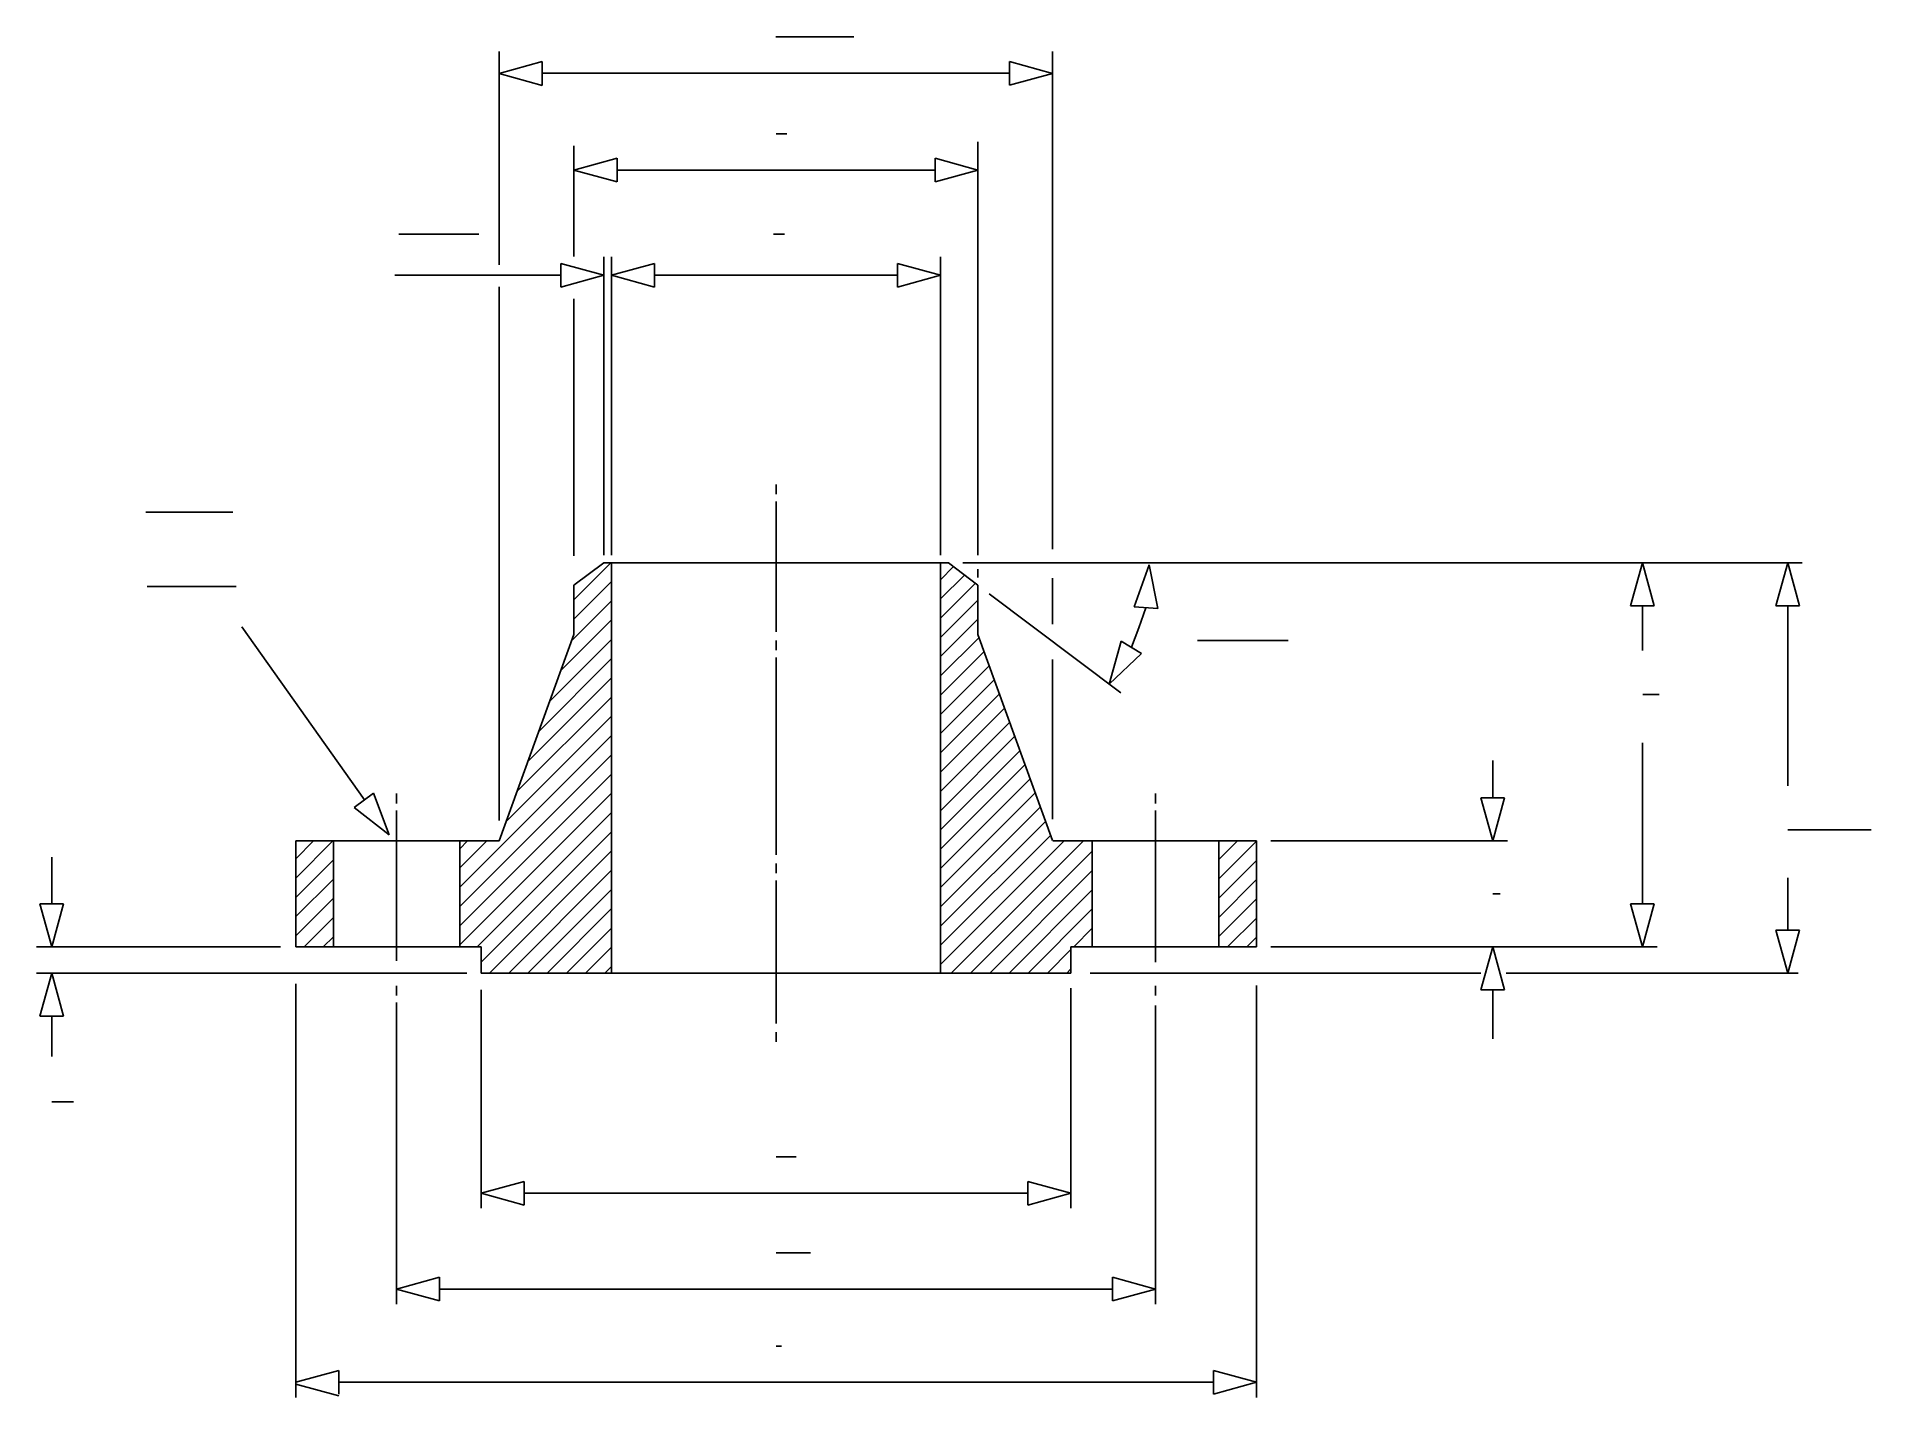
# Model space of a CAD drawing. Extents: x 391 to 1402, y 254 to 1004.
import ezdxf

# ---------------------------------------------------------------- set-up
doc = ezdxf.new("R2010")
doc.units = 0
doc.header["$MEASUREMENT"] = 0
for name, color, linetype in [('-1', 7, 'CONTINUOUS'), ('1', 7, 'CONTINUOUS'), ('FLAN1$0$-1', 7, 'CONTINUOUS'), ('FLAN1$0$1', 7, 'CONTINUOUS')]:
    doc.layers.add(name, color=color, linetype=linetype)

msp = doc.modelspace()

# ---------------------------------------------------------------- linework, layer by layer
at = {"layer": '-1', "color": 5, "linetype": 'Continuous'}
for p, q in [((797.9, 1004.1), (840.9, 1004.1)), ((798.1, 950.6), (804.1, 950.6)), ((590.2, 895.3), (634.2, 895.3)), ((1275.8, 641.5), (1284.8, 641.5)), ((1355.8, 566.9), (1401.8, 566.9)), ((798.1, 386.6), (809.1, 386.6)), ((798.1, 333.8), (817.1, 333.8)), ((798.1, 282.4), (801.1, 282.4))]:
    msp.add_line(p, q, dxfattribs=at)
at = {"layer": '-1', "color": 3, "linetype": 'Continuous'}
for p, q in [((683, 984.1), (926.7, 984.1)), ((686.7, 882.9), (686.7, 944)), ((686.7, 930.6), (710.5, 937.2)), ((686.7, 930.6), (710.5, 924.1)), ((710.5, 937.2), (710.5, 924.1)), ((710.5, 930.6), (885.7, 930.6)), ((909.4, 930.6), (885.7, 937.2)), ((885.7, 937.2), (885.7, 924.1)), ((909.4, 930.6), (885.7, 924.1)), ((707.4, 872.6), (731.1, 879.1)), ((707.4, 872.6), (731.1, 866)), ((731.1, 879.1), (731.1, 866)), ((731.1, 872.6), (865, 872.6)), ((888.8, 872.6), (865, 879.1)), ((865, 879.1), (865, 866)), ((888.8, 872.6), (865, 866)), ((909.4, 706.1), (909.4, 710.6)), ((571.2, 583.4), (503.6, 678.9)), ((576.2, 587.1), (565.6, 579.3)), ((584.9, 564.1), (576.2, 587.1)), ((584.9, 564.1), (565.6, 579.3)), ((1070.8, 560.8), (1201.2, 560.8)), ((525, 502.5), (390.5, 502.5)), ((1070.8, 502.5), (1283.7, 502.5)), ((627.7, 488), (390.5, 488)), ((971.2, 488), (1186.5, 488)), ((1200.5, 488), (1361.5, 488)), ((533.3, 482), (533.3, 254.1)), ((635.6, 478.8), (635.6, 358.3)), ((960.6, 479.7), (960.6, 358.3)), ((1062.9, 481.1), (1062.9, 254.1)), ((588.9, 471.8), (588.9, 305.5)), ((1007.2, 470.1), (1007.2, 305.5)), ((635.6, 366.6), (659.3, 373.1)), ((635.6, 366.6), (659.3, 360)), ((659.3, 360), (659.3, 373.1)), ((659.3, 366.6), (936.9, 366.6)), ((960.6, 366.6), (936.9, 373.1)), ((936.9, 373.1), (936.9, 360)), ((960.6, 366.6), (936.9, 360)), ((588.9, 313.8), (612.6, 320.4)), ((588.9, 313.8), (612.6, 307.3)), ((612.6, 307.3), (612.6, 320.4)), ((612.6, 313.8), (983.5, 313.8)), ((1007.2, 313.8), (983.5, 320.4)), ((983.5, 320.4), (983.5, 307.3)), ((1007.2, 313.8), (983.5, 307.3)), ((533.3, 262.4), (557, 269)), ((557, 255.9), (557, 269)), ((1062.9, 262.4), (1039.2, 269)), ((1039.2, 269), (1039.2, 255.9)), ((533.3, 261.4), (557, 254.9)), ((557, 262.4), (1039.2, 262.4)), ((1062.9, 262.4), (1039.2, 255.9))]:
    msp.add_line(p, q, dxfattribs=at)
at = {"layer": '-1', "color": 6, "linetype": 'Continuous'}
msp.add_line((796.7, 895.3), (802.7, 895.3), dxfattribs=at)
at = {"layer": '-1', "color": 2, "linetype": 'Continuous'}
for p, q in [((450.7, 742), (498.7, 742)), ((451.5, 701.1), (500.5, 701.1)), ((1030.3, 671.3), (1080.3, 671.3))]:
    msp.add_line(p, q, dxfattribs=at)
at = {"layer": '-1', "color": 7, "linetype": 'Continuous'}
for p, q in [((533.3, 560.8), (533.3, 502.5)), ((533.3, 560.8), (645.5, 560.8)), ((554.1, 560.8), (554.1, 502.5)), ((623.8, 560.8), (623.8, 502.5)), ((950.6, 560.8), (1062.9, 560.8)), ((972.4, 560.8), (972.4, 502.5)), ((1042.1, 560.8), (1042.1, 502.5)), ((1062.9, 560.8), (1062.9, 502.5)), ((533.3, 502.5), (635.6, 502.5)), ((635.6, 502.5), (635.6, 488)), ((960.6, 502.5), (960.6, 488)), ((960.6, 502.5), (1062.9, 502.5)), ((635.6, 488), (960.6, 488))]:
    msp.add_line(p, q, dxfattribs=at)
at = {"layer": '1', "color": 3, "linetype": 'Continuous'}
for p, q in [((645.4, 996), (645.4, 878.3)), ((950.4, 996), (950.4, 721.6)), ((645.4, 983.8), (669.2, 990.4)), ((645.4, 983.8), (669.2, 977.2)), ((669.2, 990.4), (669.2, 977.2)), ((669.2, 990.4), (669.2, 977.2)), ((683, 984.1), (669.2, 984)), ((950.4, 983.9), (926.7, 990.5)), ((926.7, 990.5), (926.7, 977.4)), ((950.4, 983.9), (926.7, 977.4)), ((909.4, 946.1), (909.4, 718.3)), ((710.5, 937.2), (710.5, 924.1)), ((703.1, 718.3), (703.1, 882.8)), ((707.4, 718.3), (707.4, 882.8)), ((888.8, 882.8), (888.8, 718.3)), ((679.4, 872.6), (588, 872.6)), ((703.1, 872.6), (679.4, 879.1)), ((679.4, 879.1), (679.4, 866)), ((703.1, 872.6), (679.4, 866)), ((645.4, 866.2), (645.4, 572)), ((686.7, 717.9), (686.7, 859.7)), ((901.1, 714.1), (1363.7, 714.1)), ((1003.7, 713), (995.4, 689.8)), ((1003.7, 713), (1008.5, 688.9)), ((1275.7, 714.1), (1269.1, 690.4)), ((1275.7, 714.1), (1282.2, 690.4)), ((1355.7, 714.1), (1349.1, 690.4)), ((1355.7, 714.1), (1362.2, 690.4)), ((950.4, 705.6), (950.4, 680.3)), ((988.2, 642.4), (915.6, 697.1)), ((1008.5, 688.9), (995.4, 689.8)), ((1001.9, 689.3), (998, 678.3)), ((1269.1, 690.4), (1282.2, 690.4)), ((1275.7, 690.4), (1275.7, 665.8)), ((1349.1, 690.4), (1362.2, 690.4)), ((1355.7, 690.4), (1355.7, 591.2)), ((998, 678.3), (994, 667.6)), ((981.7, 647.3), (988.4, 671)), ((988.4, 671), (999.6, 664.2)), ((950.4, 660.9), (950.4, 572.9)), ((981.7, 647.3), (999.6, 664.2)), ((1275.7, 614.9), (1275.7, 526.2)), ((1355.7, 540.4), (1355.7, 511.7)), ((1275.7, 502.5), (1269.1, 526.2)), ((1282.2, 526.2), (1269.1, 526.2)), ((1275.7, 502.5), (1282.2, 526.2)), ((1355.7, 488), (1349.1, 511.7)), ((1362.2, 511.7), (1349.1, 511.7)), ((1355.7, 488), (1362.2, 511.7))]:
    msp.add_line(p, q, dxfattribs=at)
at = {"layer": '1', "color": 4, "linetype": 'Continuous'}
for p, q in [((798.1, 757.3), (798.1, 751.9)), ((798.1, 748), (798.1, 676.1)), ((686.7, 693.7), (707.1, 714.1)), ((888.8, 704.8), (895.9, 712)), ((686.7, 683.1), (707.4, 703.8)), ((888.8, 694.2), (902, 707.4)), ((888.8, 683.6), (908, 702.9)), ((685.6, 671.3), (707.4, 693.2)), ((888.8, 673), (909.4, 693.6)), ((679.5, 654.7), (707.4, 682.6)), ((888.8, 662.4), (909.4, 683)), ((673.5, 638.1), (707.4, 671.9)), ((798.1, 671.3), (798.1, 665.9)), ((888.8, 651.8), (910, 673)), ((667.5, 621.4), (707.4, 661.3)), ((798.1, 662), (798.1, 553.1)), ((888.8, 641.2), (912.8, 665.2)), ((888.8, 630.6), (915.6, 657.4)), ((661.5, 604.8), (707.4, 650.7)), ((888.8, 620), (918.4, 649.6)), ((655.4, 588.2), (707.4, 640.1)), ((888.8, 609.3), (921.3, 641.9)), ((649.4, 571.5), (707.4, 629.5)), ((888.8, 598.7), (924.1, 634.1)), ((623.8, 535.3), (707.4, 618.9)), ((888.8, 588.1), (926.9, 626.3)), ((888.8, 577.5), (929.7, 618.5)), ((623.8, 524.7), (707.4, 608.3)), ((888.8, 566.9), (932.6, 610.7)), ((623.8, 514.1), (707.4, 597.7)), ((888.8, 556.3), (935.4, 602.9)), ((588.9, 586.9), (588.9, 581.5)), ((623.8, 503.5), (707.4, 587.1)), ((888.8, 545.7), (938.2, 595.1)), ((888.8, 535.1), (941, 587.4)), ((1007.2, 586.9), (1007.2, 581.5)), ((588.9, 577.6), (588.9, 494.8)), ((633.4, 502.5), (707.4, 576.5)), ((888.8, 524.5), (943.8, 579.6)), ((1007.2, 577.6), (1007.2, 494)), ((888.8, 513.9), (946.7, 571.8)), ((533.3, 550.9), (543.2, 560.8)), ((533.3, 540.3), (553.8, 560.8)), ((623.8, 545.9), (638.7, 560.8)), ((623.8, 556.5), (628.1, 560.8)), ((635.6, 494), (707.4, 565.9)), ((888.8, 503.3), (949.5, 564)), ((888.8, 492.7), (956.9, 560.8)), ((894.6, 488), (967.5, 560.8)), ((1042.1, 550.6), (1052.4, 560.8)), ((1042.1, 540), (1062.9, 560.7)), ((533.3, 529.7), (554.1, 550.4)), ((640.1, 488), (707.4, 555.3)), ((798.1, 548.4), (798.1, 543)), ((905.3, 488), (972.4, 555.1)), ((1042.1, 529.3), (1062.9, 550.1)), ((533.3, 519.1), (554.1, 539.8)), ((650.7, 488), (707.4, 544.7)), ((798.1, 539), (798.1, 460.1)), ((915.9, 488), (972.4, 544.5)), ((1042.1, 518.7), (1062.9, 539.5)), ((533.3, 508.5), (554.1, 529.2)), ((661.3, 488), (707.4, 534.1)), ((926.5, 488), (972.4, 533.9)), ((1042.1, 508.1), (1062.9, 528.9)), ((537.9, 502.5), (554.1, 518.6)), ((671.9, 488), (707.4, 523.5)), ((937.1, 488), (972.4, 523.3)), ((1047, 502.5), (1062.9, 518.3)), ((548.5, 502.5), (554.1, 508)), ((682.5, 488), (707.4, 512.8)), ((962.2, 502.5), (972.4, 512.7)), ((1057.6, 502.5), (1062.9, 507.7)), ((693.1, 488), (707.4, 502.2)), ((947.7, 488), (960.6, 500.9)), ((703.7, 488), (707.4, 491.6)), ((958.3, 488), (960.6, 490.3)), ((588.9, 481), (588.9, 475.6)), ((1007.2, 481), (1007.2, 475.6)), ((798.1, 455.4), (798.1, 450))]:
    msp.add_line(p, q, dxfattribs=at)
at = {"layer": '1', "color": 7, "linetype": 'Continuous'}
for p, q in [((686.7, 701.8), (703.1, 714.1)), ((703.1, 714.1), (893.1, 714.1)), ((707.4, 714.1), (707.4, 488)), ((888.8, 714.1), (888.8, 488)), ((909.4, 701.8), (893.1, 714.1)), ((686.7, 701.8), (686.7, 674.6)), ((909.4, 701.8), (909.4, 674.6)), ((686.7, 674.6), (645.5, 560.8)), ((909.4, 674.6), (950.5, 561.1))]:
    msp.add_line(p, q, dxfattribs=at)
at = {"layer": 'FLAN1$0$-1', "color": 3, "linetype": 'Continuous'}
for p, q in [((398.8, 526.2), (398.8, 551.9)), ((398.8, 502.5), (392.3, 526.2)), ((405.4, 526.2), (392.3, 526.2)), ((398.8, 502.5), (405.4, 526.2)), ((398.8, 488), (392.3, 464.2)), ((398.8, 488), (405.4, 464.2)), ((392.3, 464.2), (405.4, 464.2)), ((398.8, 442), (398.8, 464.2))]:
    msp.add_line(p, q, dxfattribs=at)
at = {"layer": 'FLAN1$0$-1', "color": 5, "linetype": 'Continuous'}
for p, q in [((1193.2, 531.6), (1197.2, 531.6)), ((398.8, 417), (410.8, 417))]:
    msp.add_line(p, q, dxfattribs=at)
at = {"layer": 'FLAN1$0$1', "color": 3, "linetype": 'Continuous'}
for p, q in [((1193.2, 605.1), (1193.2, 584.5)), ((1193.2, 560.8), (1186.6, 584.5)), ((1199.7, 584.5), (1186.6, 584.5)), ((1193.2, 560.8), (1199.7, 584.5)), ((1193.2, 502.5), (1186.6, 478.7)), ((1193.2, 502.5), (1199.7, 478.7)), ((1186.6, 478.7), (1199.7, 478.7)), ((1193.2, 478.7), (1193.2, 451.7))]:
    msp.add_line(p, q, dxfattribs=at)

doc.saveas('drawing.dxf')
